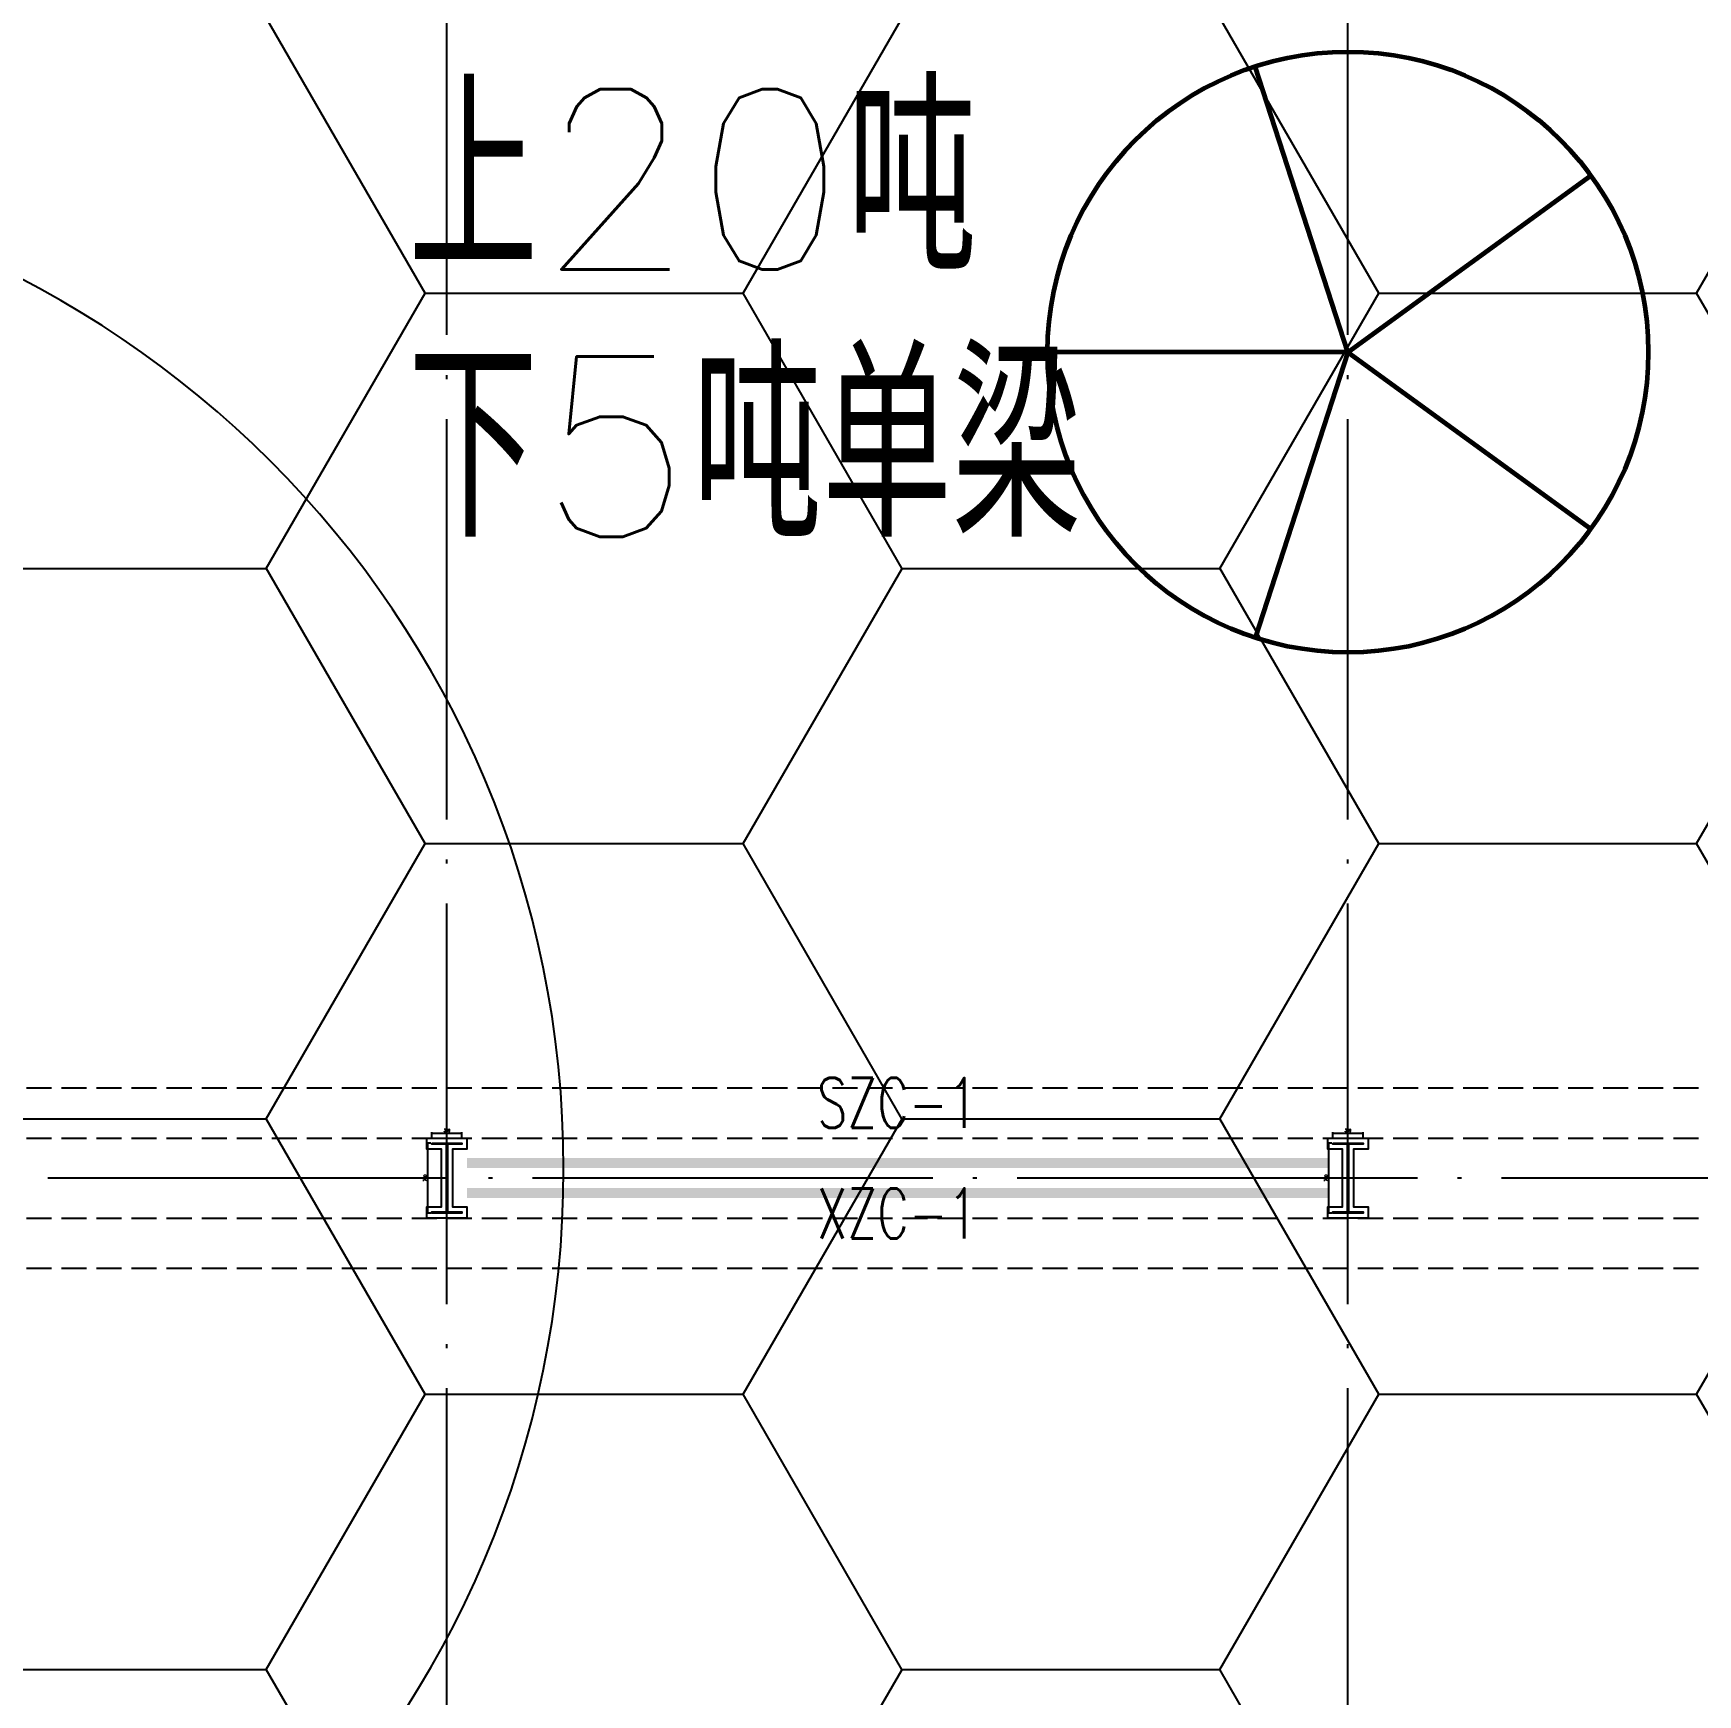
# Model space of a CAD drawing. Extents: x -821772 to -21949, y 506164 to 1049594.
# Drawn here: x -222986 to -206361, y 684409 to 701004 of the extents above; entities that cross this region are included whole.
import ezdxf
from ezdxf.enums import TextEntityAlignment as Align
from ezdxf.xclip import XClip

# ---------------------------------------------------------------- set-up
doc = ezdxf.new("R2010")
doc.units = 0
doc.header["$LTSCALE"] = 1000
doc.header["$MEASUREMENT"] = 0
doc.header["$XCLIPFRAME"] = 2
for name, pattern in [('10平面20250807_t3$0$CENTER', [2, 1.25, -0.25, 0.25, -0.25]), ('10平面20250807_t3$0$DASH', [0.35, 0.25, -0.1]), ('10平面20250807_t3$0$DOTE', [2.42, 2, -0.2, 0.02, -0.2])]:
    doc.linetypes.add(name, pattern=pattern)
doc.layers.get('Defpoints').update_dxf_attribs({"color": 210})
for name, color, linetype in [('10平面20250807_t3$0$A-AXIS-DOTE', 8, '10平面20250807_t3$0$DOTE'), ('10平面20250807_t3$0$A-AXIS-DP', 8, 'Continuous'), ('10平面20250807_t3$0$A-HATCH-2', 8, 'Continuous'), ('10平面20250807_t3$0$A-LIN-V', 8, 'Continuous'), ('10平面20250807_t3$0$A-WINDOW', 8, 'Continuous'), ('10平面20250807_t3$0$AS-COLN', 8, 'Continuous'), ('10平面20250807_t3$0$AS-WALL', 8, 'Continuous'), ('10平面20250807_t3$0$SB_ZF消火栓', 10, 'Continuous'), ('PUB_HATCH', 8, 'Continuous')]:
    doc.layers.add(name, color=color, linetype=linetype)
doc.layers.add('10平面20250807_t3$0$THIN', color=8, linetype='Continuous', lineweight=0)
doc.layers.add('10平面20250807_t3$0$柱间支撑', color=8, linetype='10平面20250807_t3$0$CENTER', lineweight=0)
doc.styles.add('10平面20250807_t3$0$_TCH_DIM_T3', font='SIMPLEX', dxfattribs={"width": 0.705882, "bigfont": 'GBCBIG'})
doc.styles.add('10平面20250807_t3$0$A-STANDARD', font='SIMPLEX', dxfattribs={"bigfont": 'GBCBIG'})
doc.styles.add('10平面20250807_t3$0$TSSD_Rein', font='tj-romans1.shx', dxfattribs={"width": 0.7, "bigfont": 'tj-hztxt.shx'})
doc.dimstyles.new('10平面20250807_t3$0$_TCH_ARCH&&10', dxfattribs={"dimtxt": 29.75, "dimasz": 10, "dimexe": 10, "dimexo": 10, "dimgap": 12.625, "dimtad": 1, "dimdec": 0, "dimzin": 0, "dimdsep": 46, "dimtxsty": '10平面20250807_t3$0$_TCH_DIM_T3', "dimblk": '10平面20250807_t3$0$_ArchTick', "dimcen": 0.09, "dimclrt": 7, "dimazin": 2, "dimtfac": 1, "dimtdec": 0, "dimtix": 1, "dimtmove": 2, "dimatfit": 3, "dimfxl": 0, "dimtolj": 1, "dimtzin": 0, "dimarcsym": 0})

# ---------------------------------------------------------------- blocks, each defined once
blk = doc.blocks.new('10平面20250807_t3$0$dote')
at = {"layer": '10平面20250807_t3$0$A-AXIS-DOTE', "ltscale": 2}
for p, q in [((1882.2, -169748.9), (1882.2, -75950)), ((10882.2, -169748.9), (10882.2, -75950)), ((98696.4, -115250), (-75513.6, -115250))]:
    blk.add_line(p, q, dxfattribs=at)
blk = doc.blocks.new('10平面20250807_t3$0$_ArchTick')
at = {"color": 0, "linetype": 'ByBlock', "const_width": 0.4}
blk.add_lwpolyline([(-0.5, -0.5), (0.5, 0.5)], dxfattribs=at)
blk = doc.blocks.new('*D10488')
at = {"layer": '10平面20250807_t3$0$A-AXIS-DP', "color": 0, "lineweight": -2}
for p, q in [((-195790, 766880), (-195790, 766929)), ((-195790, 766919), (-195490, 766919)), ((-195490, 766880), (-195490, 766929))]:
    blk.add_line(p, q, dxfattribs=at)
at = {"layer": 'Defpoints', "color": 0}
for p in [(-195790, 766870), (-195490, 766919), (-195490, 766870)]:
    blk.add_point(p, dxfattribs=at)
at = {"layer": '10平面20250807_t3$0$A-AXIS-DP', "color": 0, "lineweight": -2, "xscale": 10, "yscale": 10, "zscale": 10, "rotation": 180}
blk.add_blockref('10平面20250807_t3$0$_ArchTick', (-195790, 766919), dxfattribs=at)
at = {"layer": '10平面20250807_t3$0$A-AXIS-DP', "color": 0, "lineweight": -2, "xscale": 10, "yscale": 10, "zscale": 10}
blk.add_blockref('10平面20250807_t3$0$_ArchTick', (-195490, 766919), dxfattribs=at)
at = {"layer": '10平面20250807_t3$0$A-AXIS-DP', "color": 7, "insert": (-195640, 766946), "char_height": 29.8, "attachment_point": 5, "style": '10平面20250807_t3$0$_TCH_DIM_T3'}
blk.add_mtext('\\A1;300', dxfattribs=at)
blk = doc.blocks.new('*D10489')
at = {"layer": '10平面20250807_t3$0$A-AXIS-DP', "color": 0, "lineweight": -2}
for p, q in [((-195800, 766820), (-195841, 766820)), ((-195831, 766120), (-195831, 766820)), ((-195800, 766120), (-195841, 766120))]:
    blk.add_line(p, q, dxfattribs=at)
at = {"layer": 'Defpoints', "color": 0}
for p in [(-195831, 766820), (-195790, 766820), (-195790, 766120)]:
    blk.add_point(p, dxfattribs=at)
at = {"layer": '10平面20250807_t3$0$A-AXIS-DP', "color": 0, "lineweight": -2, "xscale": 10, "yscale": 10, "zscale": 10}
for p, rotation in [((-195831, 766820), 90), ((-195831, 766120), 270)]:
    blk.add_blockref('10平面20250807_t3$0$_ArchTick', p, dxfattribs=dict(at, rotation=rotation))
at = {"layer": '10平面20250807_t3$0$A-AXIS-DP', "color": 7, "insert": (-195859, 766470), "char_height": 29.8, "attachment_point": 5, "rotation": 90, "style": '10平面20250807_t3$0$_TCH_DIM_T3'}
blk.add_mtext('\\A1;700', dxfattribs=at)
blk = doc.blocks.new('10平面20250807_t3$0$w42343')
at = {"layer": '10平面20250807_t3$0$A-HATCH-2', "linetype": '10平面20250807_t3$0$DASH'}
for p, q in [((-263654.2, 690470), (-128354.2, 690470)), ((-263654.2, 689970), (-128354.2, 689970)), ((-263654.2, 689170), (-128354.2, 689170)), ((-263654.2, 688670), (-128354.2, 688670))]:
    blk.add_line(p, q, dxfattribs=at)
blk = doc.blocks.new('10平面20250807_t3$0$w4324324')
at = {"layer": '10平面20250807_t3$0$A-HATCH-2', "lineweight": 60}
for q in [(-1694760, 686605), (-1697614, 684532), (-1691907, 684532), (-1696524, 681178), (-1692997, 681178)]:
    blk.add_line((-1694760, 683605), q, dxfattribs=at)
blk.add_circle((-1694760, 683605), 3000, dxfattribs=at)
blk = doc.blocks.new('10平面20250807_t3$0$ner546')
at = {"layer": '10平面20250807_t3$0$A-LIN-V'}
blk.add_blockref('10平面20250807_t3$0$w4324324', (614780, 7256), dxfattribs=at)
blk = doc.blocks.new('10平面20250807_t3$0$23124232432')
at = {"layer": '10平面20250807_t3$0$柱间支撑', "const_width": 100}
for points in [[(-210054, 689720), (-218654, 689720)], [(-210054, 689420), (-218654, 689420)]]:
    blk.add_lwpolyline(points, dxfattribs=at)
at = {"layer": '10平面20250807_t3$0$THIN', "style": '10平面20250807_t3$0$TSSD_Rein', "width": 0.7}
for s, p in [('SZC-1', (-214354, 689920)), ('XZC-1', (-214354, 688816))]:
    blk.add_text(s, height=500, dxfattribs=at).set_placement(p, align=Align.BOTTOM_CENTER)
blk = doc.blocks.new('10平面20250807_t3$0$A$C5D961328')
at = {"layer": '10平面20250807_t3$0$A-LIN-V', "ltscale": 500}
blk.add_circle((350, 40), 10001, dxfattribs=at)
blk = doc.blocks.new('10平面20250807_t3$0$234243242332')
at = {"layer": '10平面20250807_t3$0$SB_ZF消火栓', "xscale": -1, "rotation": 270}
blk.add_blockref('10平面20250807_t3$0$A$C5D961328', (-227730, 689310), dxfattribs=at)
blk = doc.blocks.new('10平面20250807_t3$0$nt66')
at = {"layer": '10平面20250807_t3$0$A-HATCH-2'}
blk.add_lwpolyline([(-195840, 766870), (-195440, 766870), (-195440, 766758), (-195586, 766758), (-195586, 766182), (-195440, 766182), (-195440, 766070), (-195840, 766070), (-195840, 766182), (-195694, 766182), (-195694, 766758), (-195840, 766758)], close=True, dxfattribs=at)
at = {"layer": '10平面20250807_t3$0$AS-COLN'}
blk.add_lwpolyline([(-195790, 766820), (-195490, 766820), (-195490, 766808), (-195636, 766808), (-195636, 766132), (-195490, 766132), (-195490, 766120), (-195790, 766120), (-195790, 766132), (-195644, 766132), (-195644, 766808), (-195790, 766808)], close=True, dxfattribs=at)
at = {"layer": '10平面20250807_t3$0$A-AXIS-DP'}
for p1, p2, distance, picture, middle in [((-195790, 766870), (-195490, 766870), 48.8, '*D10488', (-195640, 766946.2)), ((-195790, 766120), (-195790, 766820), 41.2, '*D10489', (-195858.7, 766470))]:
    dim = blk.add_aligned_dim(p1=p1, p2=p2, distance=distance, dimstyle='10平面20250807_t3$0$_TCH_ARCH&&10', dxfattribs=at)
    dim.commit()
    dim.dimension.update_dxf_attribs({"geometry": picture, "text_midpoint": middle})
blk = doc.blocks.new('10平面20250807_t3$0$33333')
for p in [(-23214, -76900), (-14214, -76900)]:
    blk.add_blockref('10平面20250807_t3$0$nt66', p)
blk = doc.blocks.new('10平面20250807_t3')
at = {"layer": '10平面20250807_t3$0$A-LIN-V', "rotation": 90.00000000000001}
blk.add_blockref('10平面20250807_t3$0$ner546', (481006.5, 1777800), dxfattribs=at)
at = {"layer": '10平面20250807_t3$0$A-WINDOW'}
for name in ['10平面20250807_t3$0$33333', '10平面20250807_t3$0$w42343']:
    blk.add_blockref(name, (0, 0), dxfattribs=at)
at = {"layer": '10平面20250807_t3$0$AS-WALL'}
blk.add_blockref('10平面20250807_t3$0$dote', (-220736.4, 804820), dxfattribs=at)
at = {"layer": '10平面20250807_t3$0$SB_ZF消火栓', "linetype": 'Continuous'}
blk.add_blockref('10平面20250807_t3$0$234243242332', (0, 0), dxfattribs=at)
at = {"layer": '10平面20250807_t3$0$柱间支撑'}
blk.add_blockref('10平面20250807_t3$0$23124232432', (0, 0), dxfattribs=at)
at = {"color": 2, "style": '10平面20250807_t3$0$A-STANDARD'}
for s, p in [('上20吨', (-219238.6, 698645.3)), ('下5吨单梁', (-219241.9, 695974.8))]:
    blk.add_text(s, height=1800, dxfattribs=at).set_placement(p)

msp = doc.modelspace()

# ---------------------------------------------------------------- block references
at = {"ltscale": 100}
ref = msp.add_blockref('10平面20250807_t3', (0, 0), dxfattribs=at)
XClip(ref).set_block_clipping_path([(-386212.6353242097, 506163.79756496), (-21948.7593967821, 884998.2285294847)])

# ---------------------------------------------------------------- next in the draw order: hatches: boundary and pattern name
at = {"layer": 'PUB_HATCH', "ltscale": 5000}
h = msp.add_hatch(dxfattribs=at)
h.set_pattern_fill('HONEY', color=8, scale=2000)
h.set_pattern_definition([(0, (0, 0), (4762.5, 2749.63), [3175, -6350]), (120, (0, 0), (-4762.499, 2749.631), [3175, -6350]), (60, (0, 0), (0.0006, 5499.261), [-6350, 3175])])
h.paths.add_polyline_path([(-198854.2, 639470), (-198854.2, 639970), (-200254.2, 639970), (-200254.2, 639470), (-252854.2, 639470), (-252854.2, 639970), (-254254.2, 639970), (-254254.2, 639470), (-286054.2, 639470), (-286054.2, 657033.3), (-264595.3, 723170), (-254254.2, 723170), (-254254.2, 722670), (-252854.2, 722670), (-252854.2, 723170), (-200254.2, 723170), (-200254.2, 722670), (-198854.2, 722670), (-198854.2, 723170), (-146254.2, 723170), (-146254.2, 722670), (-144854.2, 722670), (-144854.2, 723170), (-128054.2, 723170), (-128054.2, 639470), (-144854.2, 639470), (-144854.2, 639970), (-146254.2, 639970), (-146254.2, 639470)])

doc.saveas('drawing.dxf')
